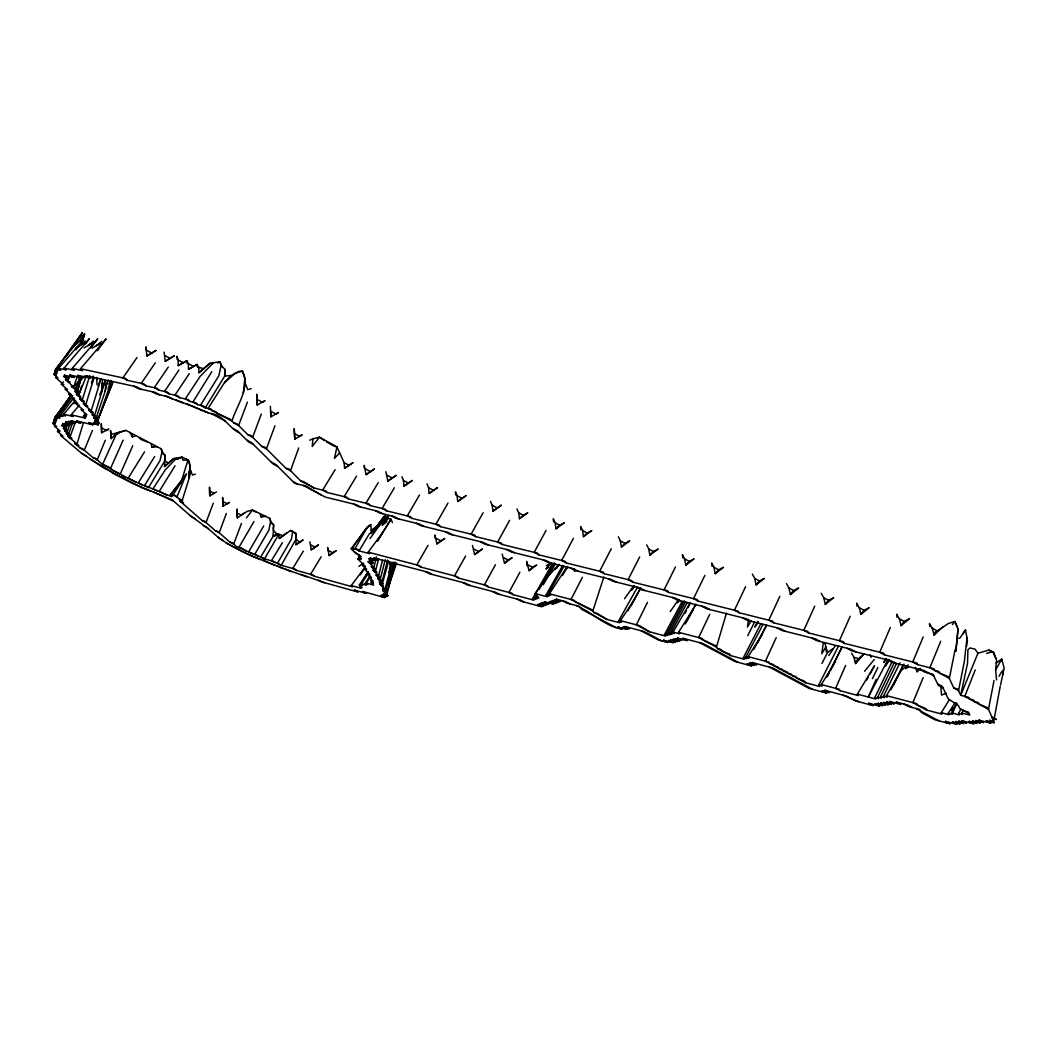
<?xml version="1.0" encoding="UTF-8"?>
<svg xmlns="http://www.w3.org/2000/svg" width="1057" height="1057" viewBox="0 0 1057 1057"><rect width="100%" height="100%" fill="white"/><g stroke="black" fill="none" stroke-linecap="round" stroke-linejoin="round"><path stroke-width="1.5" d="M101.855 383.995L101.802 391.856L94.641 415.361L92.21 414.793L96.068 418.202L105.224 391.05L107.167 382.475L104.802 384.722M101.868 384.404L101.802 391.856L104.973 381.009L99.754 394.829M93.201 376.081L93.161 380.599L85.868 404.382L83.411 403.814L91.259 410.777L101.036 378.683M101.631 432.736L101.327 423.817L101.631 432.736L108.779 429.036L106.229 430.609M96.583 379.992L96.623 377.415M295.973 544.699L302.923 540.021L295.973 544.699L296.198 533.613L290.464 530.508L279.286 538.475L278.757 534.313L276.485 533.693L273.433 530.403L273.644 524.8L270.605 521.511L269.627 518.313L252.517 509.989L247.153 511.337L237.376 517.838L236.966 509.236L237.376 517.838M221.151 365.352L218.825 375.79L200.486 405.254L205.269 407.804L224.758 376.028L225.022 369.514L221.151 365.352L219.922 361.745L209.947 363.331L198.941 372.738L198.703 367.308L197.157 364.374L188.503 369.276L188.397 363.648L186.878 360.714L178.223 365.59L178.171 359.935L177.008 356.381L177.14 359.393M996.592 679.915L995.628 669.993L996.632 660.215L993.672 652.684L988.995 650.068L977.936 653.239L960.707 695.321L968.833 697.422L969.533 698.968L973.589 700.025L974.277 701.571L978.359 702.628L979.033 704.16L987.859 707.82L993.699 721.376L989.682 720.319L990.33 721.799M195.294 474.131L192.44 475.095L190.273 469.718L189.362 461.922L188.04 459.874L181.949 457.1L173.639 458.579L164.522 466.494L165.196 455.422L162.012 451.986L161.166 448.776L125.836 430.371L110.972 434.493L111.302 438.576L116.653 433.357L125.836 430.371M224.573 375.526L225.022 369.514M273.433 530.403L272.957 536.573L260.762 556.96L264.514 558.889L273.684 561.426L281.188 565.297L295.101 569.142L296.528 570.436L312.951 574.968L314.365 576.263L352.642 586.86L351.254 585.552L364.163 568.349M105.224 391.05L105.779 384.788M295.656 539.466L296.198 533.613L290.464 530.508M101.816 386.571L102.437 380.15M344.569 468.277L352.853 462.741L344.569 468.277L344.159 462.715L336.958 446.886L319.373 437.202L312.951 438.814L312.225 446.53L319.373 437.202L324.459 440.478M273.208 529.2L273.644 524.8L271.702 523.532L269.627 518.313M958.065 628.704L955.898 651.006L958.065 628.704L954.854 621.569L948.433 623.445L934.547 632.72M209.484 493.896L209.524 487.132L209.907 495.878L216.46 491.967M243.335 392.821L244.88 378.142L242.463 371.192L239.318 371.218L231.047 375.552L224.467 382.608L208.097 408.425L231.959 421.096C236.57 405.412 250.734 387.932 242.463 371.192L235.46 373.081L224.467 382.608M164.548 461.407L165.196 455.422L163.293 454.18L161.166 448.776M967.023 637.886L964.301 661.722L958.567 690.617L953.771 688.001L948.591 676.784L939.62 673.084L938.841 671.446L934.745 670.415L933.965 668.777L917.635 664.655L912.759 661.986L923.21 636.961M823.271 642.788L821.791 653.741L825.808 646.95L824.856 642.524M966.574 646.408L967.432 640.344L965.477 629.893L960.06 637.886L958.567 638.415M188.503 472.915L190.511 470.457L189.533 476.958L181.923 501.375L179.624 500.767L202.178 520.546L206.023 522.541L213.303 503.185M748.581 619.415L747.444 626.986L751.223 620.763M292.763 531.129L291.455 539.057L277.436 563.355L281.188 565.297L296.066 539.176L299.395 541.911M393.587 562.522L392.808 567.358L392.808 562.866L392.86 571.427L386.862 594.457L384.365 593.77L385.726 595.078L396.534 563.064M1000.622 684.685L1004.15 668.103L1001.719 659.132L996.051 663.003M993.699 721.376L1000.279 686.099M994.003 680.576L988.506 709.353L964.764 696.365L975.228 669.966M270.605 521.511L268.874 530.165L254.724 554.397L264.514 558.889L278.757 534.313L282.774 535.622M955.171 649.342L949.345 678.409L929.869 667.747L940.704 641.269M189.613 472.505L190.273 469.718L188.727 477.685L190.022 465.608L188.04 459.874L182.927 460.152L181.949 457.1L179.492 458.513M162.012 451.986L159.937 460.799L144.518 485.533L171.723 496.684L170.071 495.231L182.438 480.301M385.25 559.576L380.282 579.183L376.081 575.061L378.644 575.761L382.555 559.959M378.67 558.704L375.579 570.899L371.298 566.697L373.887 567.384L376.503 556.92M388.619 561.042L382.132 584.574L379.357 581.879L381.907 582.566L387.589 560.065M394.076 562.232L385.303 591.207L382.568 588.551L385.092 589.238L392.107 562.165M80.609 379.397L77.333 391.87L80.504 380.599L84.679 375.909M395.278 562.271L390.601 577.386M94.086 377.481L93.161 380.599L93.161 376.583M726.489 613.073L716.435 647.082L698.637 637.556L709.709 614.355M82.618 340.341L84.005 335.664L82.089 340.222M92.395 430.516L84.283 450.216L80.24 448.115L74.783 443.478L77.029 444.032L83.411 422.681M180.773 483.234L188.04 459.874M82.671 340.354L84.573 334.131L82.723 336.76M111.487 381.207L97.482 421.016L95.064 420.448L96.98 422.139L112.729 382.859M89.739 375.763L82.393 399.665L76.395 394.327L78.865 394.895L81.653 385.884M98.341 416.815L95.976 424.346L94.073 422.668L98.882 423.817L94.575 421.558L99.384 422.708L95.064 420.448M370.743 562.416L369.303 560.99L371.919 561.677L372.883 558.625M603.864 577.003L592.805 611.038L570.978 599.451L582.46 577.281M77.557 375.539L73.752 386.994L71.255 386.439L79.817 392.424L86.093 376.688M391.447 572.722L394.472 563.698M389.306 568.626L390.865 564.028M75.589 421.637L70.092 436.779L66.38 433.608L68.652 434.176L72.801 422.007M388.315 584.983L395.265 565.072M298.708 447.957L290.503 470.695L285.958 468.304L264.633 447.045L261.806 446.384L250.8 435.431L247.959 434.784L236.702 423.619L233.848 422.972L230.043 419.206L217.663 413.498L215.72 411.596L212.88 410.962L210.938 409.046L205.269 407.804L203.314 405.888L197.672 404.633L192.876 402.096L211.77 371.694M68.652 434.176L64.926 430.992L67.199 431.547L71.096 420.831M274.939 425.786L266.443 448.842L261.806 446.384M78.284 382.039L75.417 389.756L79.645 379.186M226.357 513.491L219.209 532.728L215.39 530.759L204.45 521.154L202.178 520.546M261.29 414.067L252.649 437.281L247.959 434.784M67.199 431.547L63.446 428.349L65.732 428.904L68.48 421.69M82.486 376.596L73.752 386.994L65.547 379.674L68.058 380.229L69.788 375.645M247.404 402.136L238.591 425.495L233.848 422.972M241.458 523.44L233.663 544.078L229.884 542.135L217.663 531.38L215.39 530.759M388.659 572.471L390.865 566.618M91.312 383.03L93.003 378.578M97.997 386.162L100.864 378.657M105.991 385.528L107.167 382.475M111.698 384.986L96.478 423.249L94.575 421.558M79.301 338.346L80.491 335.399L55.162 370.386L57.25 372.262L54.739 371.707L82.354 332.572L80.451 337.117M186.23 474.117L176.981 497.028L173.018 494.967L186.23 474.117L170.706 494.372L172.37 495.825L170.071 495.231M105.264 440.267L97.244 459.901L93.241 457.826L82.472 448.67L80.24 448.115M923.157 677.616L912.904 702.628L926.606 710.053L941.959 714.136L941.245 712.669L949.477 699.602M108.039 388.884L111.13 381.366M955.132 702.614L948.274 713.264L952.172 714.294L956.532 703.711M65.508 423.21L64.252 426.235L62.363 424.61L66.961 425.72L62.759 423.54L69.683 425.218L65.468 423.025L70.106 424.134L65.878 421.941L72.854 423.619L68.626 421.413L75.628 423.091L71.374 420.884L80.768 423.13L76.5 420.911L93.095 424.874L88.801 422.641L98.38 424.914L94.073 422.668M81.415 341.186L84.534 333.708L81.706 337.698M890.324 627.488L879.728 652.248L884.59 654.891L916.815 663.003L917.635 664.655M845.613 665.461L835.638 688.332L840.104 690.736L858.178 695.559L857.346 694.119L874.549 665.712L869.871 674.234M132.746 445.737L120.194 474.131L112.253 470.021L108.765 467.049L102.542 464.406L95.474 458.394L93.241 457.826M850.198 616.284L839.43 640.701L844.266 643.33L883.718 653.239L884.59 654.891M123.141 440.148L110.509 468.542L102.542 464.406L116.653 433.357L114.579 435.656M876.121 679.453L868.299 697.039L888.144 659.409M903.933 664.153L893.284 685.544M814.696 606.229L803.796 630.355L808.605 632.958L843.327 641.678L844.266 643.33M776.221 637.582L765.453 661.206L805.487 682.703L819.585 686.469L818.686 685.028L838.597 645.84M779.841 596.346L768.796 620.195L773.579 622.784L807.601 631.306L808.605 632.958M830.71 670.178L842.204 646.752L826.666 677.246M745.608 586.661L734.443 610.219L739.2 612.796L772.535 621.12L773.579 622.784M857.346 694.119L875.658 698.994L874.839 697.541L891.527 662.911M874.839 697.541L878.526 698.518L877.72 697.065L894.433 662.343M877.72 697.065L881.419 698.056L880.613 696.589L896.613 663.347M704.86 575.418L693.537 598.632L698.281 601.195L738.103 611.131L739.2 612.796M872.421 678.62L877.891 667.443M757.724 642.55L766.682 625.321M880.613 696.589L884.339 697.58L883.52 696.114L899.93 662.845M890.906 689.732L903.299 664.694M647.505 602.318L636.34 624.819L649.447 631.795L665.606 636.063L664.483 634.583L682.109 601.565M675.463 566.948L664.047 589.925L668.764 592.462L697.118 599.53L698.281 601.195M747.735 635.667L754.473 622.256M960.839 709.221L958.593 713.422L962.531 714.453L961.844 712.973L963.271 710.145M821.963 663.479L827.631 652.288L832.824 648.734M885.753 658.445L883.678 662.528L886.559 658.762M639.67 556.947L628.122 579.632L632.826 582.169L667.562 590.797L668.764 592.462M695.942 604.485L678.581 632.311L702.007 638.441L703.09 639.934L715.364 645.589L717.492 648.562L730.757 655.657L744.339 659.264L743.322 657.784L760.895 623.656M611.276 548.755L599.636 571.216L604.313 573.726L631.558 580.491L632.826 582.169M757.79 621.397L754.83 627.131L758.371 621.939M753.681 649.54L766.484 625.202M743.322 657.784L746.744 658.696L745.727 657.216L763.062 624.343M573.436 538.33L561.677 560.487L566.327 562.971L603.019 572.062L604.313 573.726M684.962 613.364L686.495 610.484M688.041 607.59L689.574 604.71M664.483 634.583L667.733 635.442L666.61 633.962L684.275 600.852M666.61 633.962L669.887 634.821L668.764 633.341L685.636 601.697M630.884 605.859L640.714 587.996M827.631 675.925L829.177 673.045M519.912 572.194L508.945 592.462L513.187 594.708L533.838 600.151L532.556 598.672L552.534 563.394M546.046 530.429L534.208 552.362L538.832 554.846L564.966 561.293L566.327 562.971M668.764 633.341L672.041 634.2L670.918 632.707L687.261 602.569M685.042 624.013L695.717 604.406M495.416 564.782L484.383 584.878L488.611 587.111L511.879 593.228L513.187 594.708M866.753 679.928L868.312 677.088M509.58 520.388L497.636 542.016L502.247 544.474L537.445 553.168L538.832 554.846M952.172 714.294L951.472 712.828L956.942 702.931M465.595 556.048L454.484 575.92L458.685 578.126L487.264 585.644L488.611 587.111M567.318 566.407L549.389 593.836L574.096 600.257L575.352 601.777L591.576 609.545L594.034 612.532L607.035 619.442L619.613 622.758L618.424 621.278L637.411 587.309M627.911 610.774L640.568 588.102M483.141 512.751L471.131 534.181L475.716 536.626L500.793 542.796L502.247 544.474M685.967 622.665L693.022 610.127M951.406 710.436L953.004 707.569M557.924 565.561L547.803 576.62L535.053 593.611L547.156 596.769L545.861 595.263L562.786 565.31M532.556 598.672L535.529 599.464L534.247 597.985L536.639 593.77M539.03 589.542L554.185 562.813M428.006 545.359L416.815 564.94L421.003 567.133L457.311 576.66L458.685 578.126M447.983 503.079L435.88 524.219L440.425 526.637L474.236 534.948L475.716 536.626M371.562 533.693L370.769 524.655L367.545 526.862L354.941 548.715L359.05 550.869L369.62 553.643L368.153 552.177L382.515 532.728L391.077 519.185L392.438 522.581M263.682 526.016L248.699 551.833L258.476 556.326M545.861 595.263L548.913 596.056L547.618 594.549L564.081 566.182M419.484 494.993L407.302 515.908L411.834 518.326L438.906 524.959L440.425 526.637M534.247 597.985L537.233 598.777L535.939 597.284L537.577 594.483M543.298 584.666L555.546 563.619M670.918 632.707L674.207 633.579L673.084 632.073L690.274 602.582M253.984 521.537L238.922 547.341L252.451 553.776M883.52 696.114L887.259 697.105L886.453 695.638L900.815 671.076L906.629 665.712M679.056 599.966L677.418 602.767L679.387 600.138M394.367 487.739L382.106 508.457L386.624 510.861L410.275 516.648L411.834 518.326M562.403 575.537L567.437 567.054M999.024 676.242L1001.811 671.525M556.458 568.56L558.955 564.332L554.885 569.261L559.034 564.861M378.247 482.613L365.947 503.224L370.452 505.616L385.039 509.183L386.624 510.861M321.09 556.828L310.586 574.321L314.365 576.263M356.539 476.178L344.172 496.631L348.665 499.01L368.853 503.938L370.452 505.616M282.43 542.611L271.385 560.791L275.137 562.72M303.306 551.12L292.776 568.494L296.528 570.436M634.174 585.922L631.676 590.044L634.583 586.212M368.417 573.132L361.494 583.715L366.449 585.076L365.075 583.755L369.355 576.726M818.686 685.028L822.24 685.967L821.342 684.526L835.334 661.563M335.148 469.691L322.662 490.131L327.142 492.496L347.04 497.332L348.665 499.01M175.026 465.767L159.237 491.399L167.138 495.482M377.362 541.105L382.515 532.728M154.626 456.558L138.295 482.904L148.469 487.581L164.8 461.05L168.71 463.085M908.161 664.84L905.783 668.698L908.505 666.835M368.391 571.467L359.34 584.997L361.798 585.67L360.411 584.362L368.259 571.731M144.532 451.894L128.135 478.226L142.246 484.952M377.349 541.237L391.077 519.185M745.727 657.216L749.162 658.128L748.145 656.648L762.401 634.055M962.98 633.843L965.477 629.893M360.345 574.889L365.471 566.896M889.135 659.819L884.934 666.359L887.92 662.541M370.003 538.621L385.105 517.586L388.989 515.631L382.343 525.104L386.875 521.682M828.82 655.565L835.149 645.933M851.612 653.186L853.964 657.362L855.575 663.545L858.76 658.709L863.794 653.992M915.494 667.39L917.014 671.737L919.141 668.513M618.424 621.278L621.582 622.111L620.393 620.631L634.768 599.081M189.229 373.742L174.907 395.173L179.69 397.709L188.093 399.546L190.075 401.475L195.704 402.717L197.672 404.633M365.075 583.755L367.559 584.429L366.171 583.094L370.743 576.25M178.924 370.042L164.562 391.42L169.345 393.957L177.695 395.78L179.69 397.709M932.182 628.135L934.097 635.046L937.031 630.699L932.182 628.135L929.447 623.564L929.79 626.616M73.937 403.629L75.787 400.907M168.301 367.043L154.256 387.681L159.026 390.205L167.336 392.028L169.345 393.957M155.3 362.868L141.242 383.361L146.011 385.884L157.004 388.276L159.026 390.205M137 357.53L122.889 377.891L127.659 380.414L143.977 383.942L146.011 385.884M385.29 520.771L385.105 517.586L387.853 516.305L372.606 532.543L384.087 516.371L376.213 527.364L380.639 521.312M670.217 611.58L678.528 599.636M57.739 414.859L53.986 420.263L56.272 420.805L54.356 419.18L71.281 394.908M62.442 408.108L70.911 395.952M59.218 413.274L61.095 410.592M67.635 401.198L71.387 395.82M71.466 395.252L55.123 417L59.747 418.11L57.831 416.458L72.682 395.49M105.779 384.087L108.554 380.163M624.555 598.724L633.804 585.657M54.356 419.18L56.655 419.735L54.739 418.096L71.374 394.631M108.726 383.995L110.628 381.326L108.871 389.756L108.765 386.558M901.132 625.612L904.118 621.397L909.403 618.781L901.132 625.612L899.322 618.755L896.666 614.249L896.997 617.262M188.608 473.126L190.511 470.457M58.056 367.81L59.919 365.207M65.521 357.398L68.309 353.487M72.973 346.987L78.575 339.165M370.769 524.655L365.788 528.936L351.175 548.808L353.791 549.495L352.311 548.028L367.545 526.862M79.526 341.371L81.415 338.808L74.637 345.441L55.585 369.065L57.686 370.941L55.162 370.386M90.876 347.964L97.693 338.782L72.233 368.391L74.334 370.294L64.067 368.061L89.449 338.623L85.577 343.855M97.257 350.779L106.07 338.874L80.491 368.721L82.591 370.637L72.233 368.391M366.171 583.094L373.663 585.155L370.901 582.473L373.412 583.16L370.637 580.478L373.147 581.165L368.959 577.096L371.496 577.783L367.268 573.687L369.818 574.374L364.15 568.838L366.7 569.525L362.406 565.336L364.982 566.024L357.755 558.968L359.631 556.418M74.836 389.267L77.703 385.409M860.913 614.421L863.979 610.299L869.184 607.709L860.913 614.421L859.209 607.669L856.659 603.23L856.976 606.216M75.879 349.814L77.782 347.264M80.649 343.446L83.503 339.627L58.545 368.285L60.645 370.175L55.585 369.065M79.341 405.241L71.176 414.793L85.458 418.176L83.529 416.484L85.445 413.934M375.499 528.381L385.29 515.512M57.831 416.458L60.143 417.013L58.227 415.348L72.101 397.009M58.227 415.348L62.878 416.458L60.949 414.793L73.845 397.749M86.555 456.135L82.538 454.061L60.698 435.576L62.944 436.131L57.355 431.401L59.615 431.956L57.739 430.371L59.998 430.926L54.369 426.13L56.629 426.684L52.85 423.474L54.792 420.911M548.636 567.239L546.205 568.825L551.041 562.496M63.38 381.788L61.319 384.206L63.79 384.761L55.572 377.455L58.056 378.01L53.907 374.323L55.849 371.787M246.426 517.851L252.517 509.989M825.319 604.393L828.477 600.336L833.616 597.76L825.319 604.393L823.72 597.72L821.263 593.334M546.205 568.825L550.538 563.315L546.258 565.601M790.385 594.536L793.609 590.546L798.682 587.983L790.385 594.536L788.879 587.956L786.514 583.636M952.463 624.542L954.854 621.569L957.272 627.211M864.547 671.301L874.192 659.594M756.072 584.865L759.375 580.94L764.383 578.39L756.072 584.865L754.658 578.364L752.373 574.096M60.949 414.793L65.626 415.903L63.697 414.238L75.272 400.458M995.628 669.993L1001.719 659.132L1002.089 661.457M715.219 573.66L718.601 569.802L723.53 567.279L715.219 573.66L713.924 567.252L711.731 563.051L712.035 566.327M855.575 663.545L863.767 654.204M685.768 565.191L689.204 561.399L694.079 558.889L685.768 565.191L684.54 558.862L682.426 554.7L682.716 557.951M382.343 525.104L388.487 518.392L390.284 519.119M649.883 555.229L653.385 551.49L658.194 549.006L649.883 555.229L648.747 548.979L646.712 544.884M339.495 453.083L334.422 458.394L336.958 446.886L334.171 446.265M176.281 458.434L165.407 469.704L153.014 488.757L156.964 490.805M621.424 547.05L624.978 543.364L629.734 540.893L621.424 547.05L620.353 540.867L618.398 536.811M213.184 363.066L200.13 376.384L185.279 398.938L190.075 401.475M583.49 536.652L587.111 533.032L591.801 530.588L583.49 536.652L582.513 530.548L580.637 526.558L580.888 529.702M529.042 570.648L532.464 567.279L536.692 565.072L529.042 570.648L526.65 561.373L526.981 565.667M556.035 528.764L559.708 525.197L564.346 522.753L556.035 528.764L555.136 522.726L553.313 518.776L553.564 521.894M504.506 563.262L507.955 559.933L512.143 557.739L504.506 563.262L502.207 554.079M917.014 671.737L920.515 668.434M519.476 518.736L523.215 515.235L527.787 512.83L519.476 518.736L518.657 512.79L516.926 508.906M474.606 554.529L482.256 549.085L474.606 554.529L472.439 545.465M934.097 635.046L942.765 626.973M855.192 661.999L858.76 658.709L853.964 657.362M198.941 372.738L209.947 363.331L212.734 363.767M492.985 511.126L501.282 505.259L492.985 511.126L492.232 505.233L490.554 501.388M436.937 543.866L444.561 538.502L436.937 543.866L434.929 534.934L435.14 538.185M457.734 501.467L466.018 495.693L457.734 501.467L457.06 495.654L455.461 491.862L455.673 494.887M164.522 466.494L173.639 458.579L178.263 459.227M429.155 493.394L437.439 487.687L429.155 493.394L428.547 487.66L427.015 483.908M117.472 434.202L119.811 432.194M329.084 555.506L336.073 550.697L329.084 555.506L327.63 547.5L327.789 550.393M377.811 526.743L369.25 534.01L359.05 550.869L357.57 549.415L352.311 548.028M403.985 486.154L412.27 480.499L403.985 486.154L403.43 480.459L401.951 476.76M311.26 549.799L318.249 545.029L311.26 549.799L309.873 541.858M80.068 345.335L84.785 342.428L75.483 348.506L85.313 340.975M387.84 481.041L396.124 475.412L387.84 481.041L385.871 471.699M93.531 341.134L88.286 345.454L93.003 342.547L84.058 347.925M101.842 341.292L96.557 345.639L100.098 343.446M74.637 345.441L79.79 341.226M276.485 533.693L272.957 536.573L278.757 534.313M366.079 474.619L374.363 469.044L366.079 474.619L364.203 465.357L364.374 468.304M223.001 506.263L222.617 497.596L223.001 506.263L229.448 502.352L227.057 503.925M294.771 439.183L294.229 428.838L294.771 439.183L302.143 434.81L299.739 436.396M279.286 538.475L286.698 532.913M241.617 514.918L244.101 513.081M270.367 406.311L270.896 416.828L278.533 412.481L276.062 414.067M565.587 568.917L568.071 567.12M257.208 405.016L256.679 394.406L257.208 405.016L264.977 400.682L262.466 402.281M358.891 566.38L363.568 563.13M371.033 530.416L377.336 526.069M165.262 361.296L174.26 355.826L165.262 361.296L164.099 352.14M146.923 355.971L155.934 350.488L146.923 355.971L145.826 346.881L145.945 349.88M92.303 348.136L100.005 343.485M188.503 369.276L197.157 364.374L197.408 367.202M178.223 365.59L186.878 360.714L187.115 363.555M217.729 362.974L219.922 361.745L222.089 366.858M309.741 440.161L312.951 438.814M260.022 513.728L261 516.86L263.669 515.776M946.359 693.247L941.523 695.083L940.743 685.517M129.813 432.353L132.416 436.898L135.507 435.801M151.164 443.993L152.036 447.151L155.009 446.173M251.17 388.659L247.814 389.663L245.171 383.149M986.617 653.424L992.853 651.588L995.998 658.63M261 516.86L265.928 516.371M152.036 447.151L157.255 446.715M224.758 376.028L231.047 375.552M253.918 511.469L256.309 511.786M147.253 441.958L141.043 439.487L139.418 437.862M80.491 368.721L125.598 378.472L127.659 380.414M58.545 368.285L66.168 369.95L64.067 368.061M88.326 377.666L86.251 375.777L136.498 386.77L141.228 389.267M80.094 377.283L78.02 375.407L90.915 378.234L86.251 375.777M71.968 376.913L69.894 375.037L82.671 377.851L78.02 375.407M66.446 377.098L64.371 375.235L74.505 377.468L69.894 375.037M53.907 374.323L56.404 374.878L54.33 373.015L56.827 373.57L54.739 371.707M68.058 380.229L63.935 376.543L68.969 377.653L64.371 375.235M65.996 378.393L68.52 378.948L63.935 376.543M67.608 381.511L70.119 382.079L65.547 379.674M78.865 394.895L74.849 391.301L79.817 392.424M76.857 393.098L79.341 393.666L74.849 391.301M78.403 396.111L80.874 396.679L76.395 394.327M85.868 404.382L79.922 399.097L82.393 399.665M81.918 400.867L84.375 401.422L79.922 399.097M85.379 405.558L87.837 406.126L83.411 403.814M94.641 415.361L88.814 410.195L91.259 410.777M90.77 411.926L93.201 412.494L88.814 410.195M94.139 416.498L96.57 417.066L92.21 414.793M97.482 421.016L93.65 417.634L96.068 418.202M83.529 416.484L85.921 417.053L83.992 415.361L86.397 415.93L84.468 414.225L86.885 414.793L81.045 409.654L83.477 410.222L75.628 403.298L78.059 403.866L72.114 398.608L74.545 399.176L68.546 393.865L71.004 394.42L64.953 389.068L67.423 389.623L61.319 384.206M95.566 419.325L97.984 419.906L93.65 417.634M63.697 414.238L73.105 416.471L71.176 414.793M285.958 468.304L288.772 468.964L300.796 480.988L314.246 488.083L325.49 490.818L327.142 492.496M54.739 418.096L57.038 418.638L55.123 417M300.796 480.988L303.597 481.662L314.246 488.083M52.85 423.474L55.123 424.016L53.22 422.404L55.506 422.959L53.603 421.333L55.889 421.888L53.986 420.263M65.732 428.904L61.967 425.68L66.551 426.79L62.363 424.61M63.856 427.292L66.142 427.847L61.967 425.68M65.323 429.948L67.608 430.503L63.446 428.349M66.789 432.577L69.062 433.132L64.926 430.992M68.243 435.193L70.515 435.748L66.38 433.608M77.029 444.032L67.833 436.224L70.092 436.779M69.683 437.796L71.942 438.351L67.833 436.224M76.606 445.023L78.852 445.592L74.783 443.478M112.253 470.021L136.036 482.322M953.771 688.001L957.84 689.045L960.707 695.321L967.512 663.386L967.935 649.751L969.824 647.941L975.016 649.104L977.936 653.239M121.925 475.61L125.889 477.658M170.706 494.372L175.317 495.574L181.923 501.375M547.618 594.549L550.671 595.342L549.389 593.836M180.285 499.921L182.584 500.529L178.633 498.481M557.567 600.653L556.299 599.16L565.508 601.565L569.842 603.864M181.262 502.207L183.561 502.815L179.624 500.767M555.797 601.341L554.529 599.861L560.633 601.459L556.299 599.16M368.153 552.177L419.576 565.654L421.003 567.133M554.027 602.041L552.758 600.548L558.849 602.146L554.529 599.861M673.084 632.073L679.704 633.817L678.581 632.311M535.939 597.284L538.938 598.077L535.053 593.611M552.269 602.728L551.001 601.248L557.065 602.834L552.758 600.548M594.034 612.532L597.152 613.351L607.035 619.442M550.525 603.402L549.257 601.935L555.295 603.521L551.001 601.248M620.393 620.631L639.551 625.665L649.447 631.795M964.407 711.044L968.384 712.088L969.745 715.061L961.844 712.973M992.417 718.403L996.46 719.46L991.77 716.91M545.782 603.296L544.514 601.829L553.538 604.208L549.257 601.935M684.13 639.776L683.033 638.283L702.984 643.541L738.222 662.382M375.46 559.457L374.006 558.017L427.979 572.247L432.141 574.427M544.064 603.97L542.783 602.503L548.781 604.089L544.514 601.829M678.66 639.511L677.55 638.032L687.433 640.634L683.033 638.283M717.492 648.562L720.861 649.447L721.918 650.927L729.713 654.191L730.757 655.657M748.145 656.648L768.941 662.131L769.932 663.611L773.42 664.523L774.385 666.002L777.886 666.927L778.85 668.394L782.339 669.319L783.303 670.785L786.804 671.71L787.756 673.177L791.257 674.102L792.195 675.555L795.696 676.493L796.634 677.947L804.575 681.263L805.487 682.703M371.641 559.51L370.188 558.07L378.102 560.157L374.006 558.017M542.347 604.644L541.078 603.19L547.05 604.763L542.783 602.503M676.493 640.119L675.383 638.653L681.95 640.383L677.55 638.032M986.974 722.222L986.326 720.742L994.333 722.856L989.682 720.319M371.919 561.677L369.012 558.809L374.27 560.197L370.188 558.07M540.655 605.317L539.374 603.864L545.333 605.436L541.078 603.19M626.286 627.99L625.123 626.537L644.175 631.571L661.523 640.806M674.34 640.727L673.23 639.26L679.77 640.978L675.383 638.653M886.453 695.638L916.723 703.632L917.476 705.111L925.866 708.6L926.606 710.053M951.472 712.828L959.294 714.889L958.593 713.422M979.68 721.574L979.02 720.108L990.964 723.265L986.326 720.742M370.465 560.25L373.095 560.95L369.012 558.809M538.951 605.978L537.683 604.525L543.628 606.097L539.374 603.864M624.317 628.624L623.141 627.158L629.443 628.836L625.123 626.537M672.199 641.322L671.089 639.855L677.603 641.586L673.23 639.26M976.377 721.997L975.717 720.53L983.644 722.631L979.02 720.108M619.217 628.413L618.041 626.96L627.462 629.457L623.141 627.158M670.072 641.916L668.962 640.463L675.449 642.18L671.089 639.855M753.179 663.994L752.188 662.528L772.852 668.011L812.622 689.349M941.245 712.669L948.988 714.73L948.274 713.264M973.101 722.407L972.44 720.953L980.328 723.041L975.717 720.53M357.755 558.968L360.345 559.655L358.878 558.228L361.481 558.915L358.561 556.048L361.164 556.735L354.148 551.714M373.887 567.384L368.14 561.716L373.359 563.104L369.303 560.99M664.734 641.652L663.611 640.198L673.309 642.775L668.962 640.463M750.774 664.536L749.77 663.083L756.601 664.906L752.188 662.528M897.129 703.473L896.349 702.02L907.619 705.019L912.165 707.477M969.85 722.816L969.177 721.363L977.038 723.45L972.44 720.953M369.58 563.143L372.183 563.843L368.14 561.716M748.369 665.091L747.365 663.637L754.183 665.448L749.77 663.083M890.456 702.931L889.664 701.491L900.881 704.464L896.349 702.02M962.716 722.182L962.042 720.742L973.774 723.86L969.177 721.363M821.342 684.526L839.232 689.296L840.104 690.736M887.536 703.394L886.744 701.94L894.182 703.922L889.664 701.491M959.518 722.592L958.831 721.151L966.613 723.226L962.042 720.742M884.643 703.843L883.837 702.403L891.249 704.385L886.744 701.94M956.334 723.001L955.647 721.561L963.403 723.622L958.831 721.151M881.763 704.292L880.957 702.865L888.342 704.834L883.837 702.403M953.176 723.398L952.489 721.971L960.205 724.032L955.647 721.561M372.725 568.098L375.314 568.798L371.298 566.697M878.896 704.742L878.09 703.315L885.436 705.283L880.957 702.865M946.213 722.777L945.513 721.35L957.021 724.428L952.489 721.971M825.781 691.701L824.909 690.274L846.274 696.008L855.153 700.778L873.214 705.627L868.762 703.235L869.581 704.649M876.042 705.191L875.236 703.764L882.555 705.719L878.09 703.315M378.644 575.761L372.989 570.212L375.579 570.899M823.139 692.176L822.254 690.75L829.322 692.652L824.909 690.274M868.762 703.235L879.701 706.168L875.236 703.764M374.416 571.599L376.992 572.299L372.989 570.212M377.481 576.435L380.044 577.135L376.081 575.061M381.907 582.566L377.732 578.483L380.282 579.183M379.119 579.857L381.683 580.544L377.732 578.483M229.884 542.135L232.144 542.743L236.662 546.72L241.181 547.962L246.426 551.212M380.745 583.226L383.281 583.926L379.357 581.879M385.092 589.238L379.595 583.887L382.132 584.574M380.969 585.234L383.506 585.922L379.595 583.887M383.942 589.872L386.452 590.572L382.568 588.551M360.411 584.362L362.881 585.036L361.494 583.715M386.862 594.457L382.793 590.506L385.303 591.207M384.153 591.828L386.664 592.528L382.793 590.506M351.254 585.552L361.018 588.247L359.644 586.952L362.089 587.626L359.34 584.997M384.576 595.699L383.229 594.391L388.21 595.765L384.365 593.77M383.44 596.307L382.092 595.012L387.073 596.386L383.229 594.391M382.317 596.928L380.969 595.62L385.924 596.994L382.092 595.012M364.031 592.766L362.67 591.471L384.788 597.615L380.969 595.62M355.694 591.352L354.333 590.07L366.475 593.439L362.67 591.471M198.703 367.308L203.975 368.814M237.204 513.107L240.983 514.984M151.23 491.346L142.801 488.149L103.335 467.736L80.755 452.541M324.671 582.737L300.796 574.308M318.567 580.134L322.319 582.077L358.112 592.026L354.333 590.07M189.916 515.354L208.599 528.936M195.36 518.736L191.515 516.741L172.093 499.816L132.706 483.498L112.993 473.311L109.532 470.365L90.109 459.148M306.86 576.884L285.496 569.181M203.235 525.606L207.04 527.575L219.367 538.357L223.133 540.286M291.534 571.745L277.172 565.984M283.197 568.534C260.92 559.232 237.31 551.701 217.834 537.022M274.886 565.35L262.863 560.236M260.59 559.615L252.332 556.444L226.158 542.941M173.744 501.243L153.49 491.941M328.753 550.671L332.479 552.613M213.606 493.091L209.788 491.095L209.907 495.878M310.969 545.002L314.695 546.945M222.855 501.507L226.647 503.489M359.697 555.295L355.614 553.168L351.175 548.808M101.683 427.953L105.674 430.027M425.231 571.52L429.38 573.7L465.622 583.266L469.81 585.459M344.159 462.715L348.599 465.054M303.095 485.374L325.331 497.107L356.394 504.731L360.86 507.096M524.246 602.08L520.018 599.847L496.816 593.704L492.615 591.497M517.098 599.081L521.312 601.301L541.924 606.771L537.683 604.525M293.106 481.675L297.559 484.027M499.697 594.47L495.482 592.25L466.983 584.719L462.794 582.513M172.568 399.097L167.812 396.586L156.846 394.169L152.102 391.658M398.766 518.961L394.287 516.582L379.727 513.002L375.248 510.623M165.064 395.979L182.861 402.836M391.354 515.856L395.847 518.234L419.444 524.061L423.949 526.452M246.876 440.161L251.526 442.619L273.05 463.904L277.581 466.309M159.581 394.763L154.824 392.253L138.533 388.685L133.803 386.175M253.35 444.429L248.712 441.971L237.6 431.005L232.91 428.521M382.621 513.715L378.142 511.337L358.006 506.395L353.54 504.03M271.292 462.16L275.824 464.565L294.797 483.366L305.869 486.048L320.892 494.768M452.515 534.802L447.996 532.384L420.977 525.712L416.471 523.321M444.957 531.645L449.489 534.049L483.208 542.4L487.766 544.817M473.946 549.045L478.121 551.265M618.041 626.96L622.348 629.245C604.498 626.206 592.171 612.28 576.025 605.476M616.099 627.581L581.601 609.268L579.117 606.295L566.763 603.058L562.43 600.759M211.096 413.512L225.339 421.056M208.282 412.877C197.54 407.843 186.257 404.263 175.33 399.705M185.636 403.457C195.083 406.971 203.842 412.349 213.924 414.133C224.758 417.211 229.66 428.389 239.463 432.855M436.356 538.462L440.492 540.655M365.603 469.004L370.056 471.382M294.454 433.621L298.959 436.026M514.257 552.692L509.685 550.261L484.661 544.051L480.116 541.633M506.528 549.481L511.099 551.913L546.218 560.646L550.816 563.104M528.275 565.046L532.464 567.279M663.611 640.198L667.945 642.511L658.313 639.947L640.978 630.725M503.779 557.713L507.955 559.933M769.39 667.099L809.134 688.411L826.666 693.115L822.254 690.75M428.547 487.66L433.04 490.052M256.943 399.361L261.608 401.858M578.271 571.256L573.647 568.785L547.579 562.298L542.981 559.84M570.357 567.966L574.982 570.436L611.554 579.566L616.205 582.05M188.397 363.648L193.127 366.184M747.365 663.637L751.765 665.989L734.853 661.484L699.642 642.656M403.43 480.459L407.896 482.851M275.23 413.657L270.618 411.199L270.896 416.828M165.209 355.72L169.926 358.244M387.324 475.373L391.777 477.764M146.897 350.435L151.613 352.959M858.746 701.742L842.693 695.044M492.232 505.233L496.764 507.664M644.664 590.506L640 587.996L612.835 581.218L608.198 578.721M636.578 587.15L641.242 589.647L675.859 598.315L680.549 600.852M457.06 495.654L461.565 498.072M555.136 522.726L559.708 525.197M710.013 609.598L705.31 607.062L677.048 599.966L672.358 597.443M701.742 606.163L706.446 608.7L746.136 618.675L750.866 621.239M518.657 512.79L523.215 515.235M620.353 540.867L624.978 543.364M785.192 631.254L780.436 628.677L747.22 620.314L742.49 617.75M776.71 627.739L781.453 630.316L815.357 638.864L820.126 641.454M945.513 721.35L950.032 723.807L934.798 719.725L921.228 712.378L919.735 709.485L908.399 706.472L903.854 704.015M915.943 708.481L938.59 720.729M582.513 530.548L587.111 533.032M855.721 651.852L850.925 649.236L816.321 640.502L811.551 637.899M969.071 713.581L959.756 708.507L958.355 705.495L948.248 698.862L942.368 686.455L937.585 683.853M684.54 558.862L689.204 561.399M847.04 648.258L851.836 650.874L891.143 660.81L895.966 663.452M648.747 548.979L653.385 551.49M754.658 578.364L759.375 580.94M920.039 669.557L924.875 672.199L932.987 674.26L938.339 685.425L943.108 688.028M887.167 659.806L891.989 662.435L924.082 670.574L933.767 675.872M713.924 567.252L718.601 569.802M788.879 587.956L793.609 590.546M859.209 607.669L863.979 610.299M823.72 597.72L828.477 600.336M178.171 359.935L182.861 362.511M899.322 618.755L904.118 621.397M988.995 650.068L993.672 652.684M326.573 441.866L328.74 443.121M329.837 443.742L333.087 445.631M185.913 459.015L189.362 461.922M62.759 423.54L64.662 425.165M65.468 423.025L67.371 424.65M68.626 421.413L70.528 423.064M65.878 421.941L67.78 423.58M71.374 420.884L73.29 422.536M76.5 420.911L78.416 422.575M88.801 422.641L90.704 424.306M78.641 378.512L80.504 380.599M870.056 654.772L871.06 657.401M827.631 652.288L825.808 646.95L826.23 651.799M131.504 433.872L132.416 436.898M574.136 568.811L574.731 571.375M110.972 434.493L110.523 430.569L111.302 438.576M1002.71 670.336L1003.014 674.776M389.584 561.677L389.795 564.663M96.755 378.102L96.953 384.629"/></g></svg>
